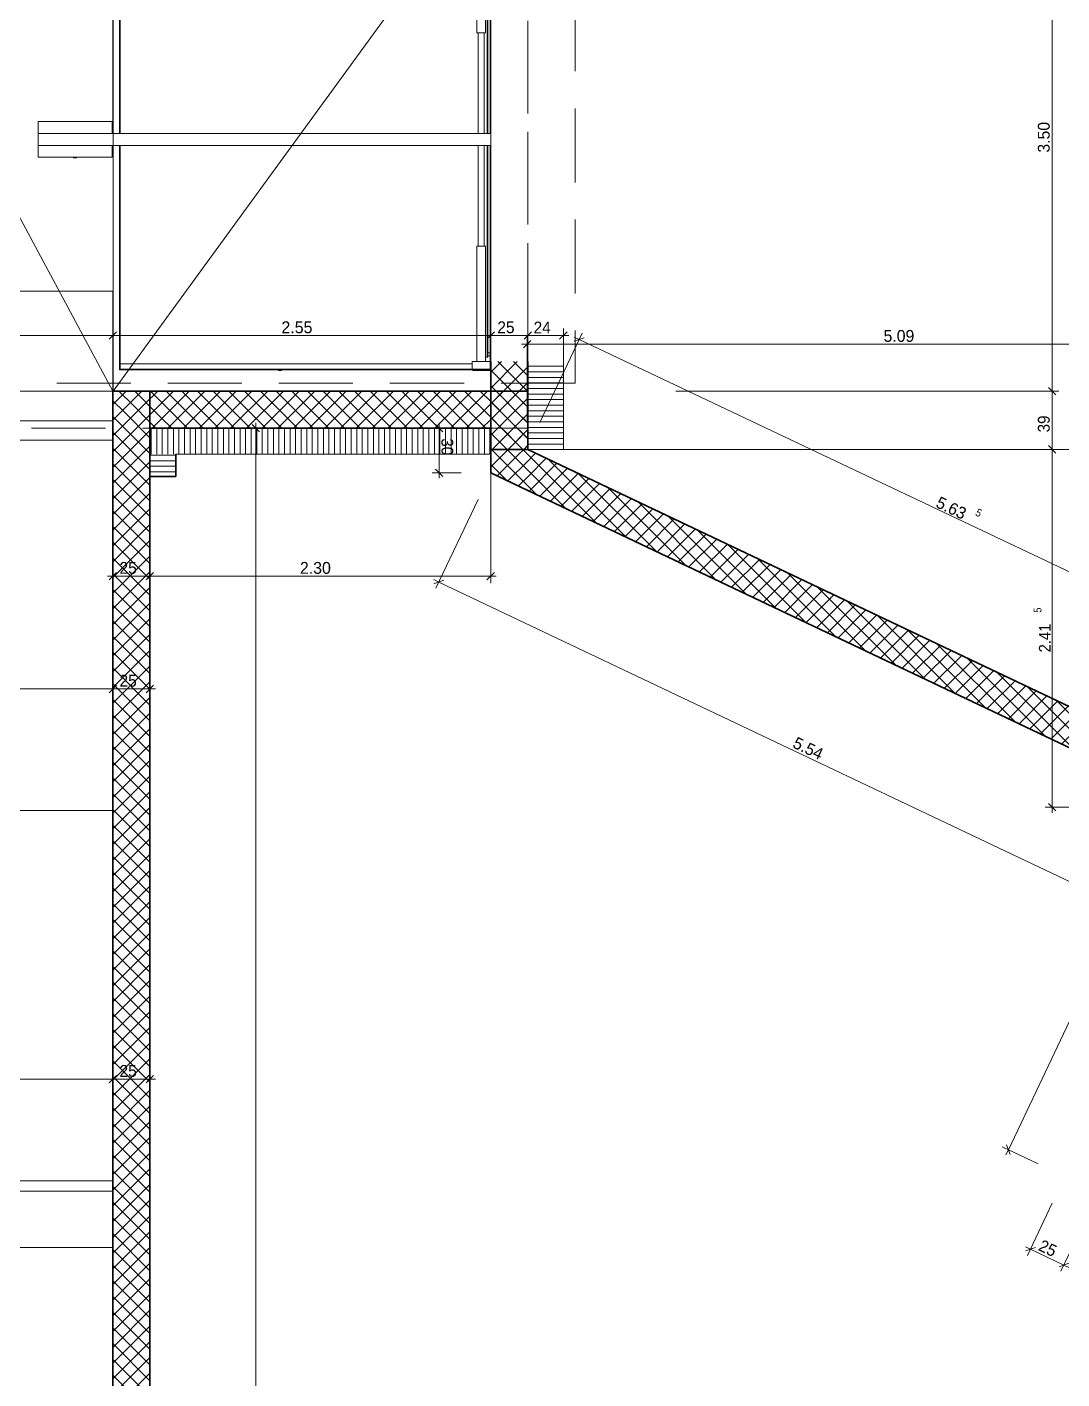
# Model space of a CAD drawing. Header units: millimetres. Extents: x -3497 to 2618, y -1809 to 2456.
# Drawn here: x 754 to 1453, y -276 to 637 of the extents above; entities that cross this region are included whole.
import ezdxf
from ezdxf.enums import TextEntityAlignment as Align

# ---------------------------------------------------------------- set-up
doc = ezdxf.new("R2010")
doc.units = ezdxf.units.MM
doc.header["$LTSCALE"] = 100
doc.linetypes.add('HIDDENX2', pattern=[0.75, 0.5, -0.25])
for name, color, linetype, true_color in [('10-0.05 Solid', 1, 'Continuous', 0xff0000), ('10-0.10 Punktlinie', 9, 'Continuous', 0x808080), ('10-0.13 Solid', 7, 'Continuous', 0x000000), ('10-0.18 Solid', 9, 'Continuous', 0x808080), ('20-(100) Aussenwände', 7, 'Continuous', 0xc0c0c0), ('20-Beton', 9, 'Continuous', 0x808080), ('30-Text', 7, 'Continuous', 0xff8000), ('50-Sanitärapparate', 6, 'Continuous', 0xff00ff), ('50-Türen&Fenster', 9, 'Continuous', 0x808080)]:
    doc.layers.add(name, color=color, linetype=linetype, true_color=true_color)
doc.layers.add('10-0.25 Solid', color=7, linetype='Continuous')
doc.styles.add('Arial', font='arial.ttf')

# ---------------------------------------------------------------- blocks, each defined once
blk = doc.blocks.new('*X574')
at = {"layer": '10-0.05 Solid', "color": 18, "linetype": 'Continuous', "lineweight": 13, "true_color": 0x000000}
for p, q in [((812.26, 371.27), (831.88, 390.9)), ((812.26, 381.88), (821.28, 390.9)), ((819.75, 376.89), (812.26, 384.38)), ((825.64, 381.6), (816.34, 390.9)), ((831.53, 386.32), (826.95, 390.9)), ((813.85, 372.18), (812.26, 373.77))]:
    blk.add_line(p, q, dxfattribs=at)
blk = doc.blocks.new('*X575')
at = {"layer": '10-0.05 Solid', "color": 18, "linetype": 'Continuous', "lineweight": 13, "true_color": 0x000000}
for p, q in [((812.26, 360.67), (837.26, 385.67)), ((837.26, 380.59), (831.53, 386.32)), ((812.26, 350.06), (837.26, 375.06)), ((837.26, 359.38), (819.75, 376.89)), ((837.26, 369.98), (825.64, 381.6)), ((837.26, 348.77), (813.85, 372.18)), ((812.26, 339.45), (837.26, 364.45)), ((837.26, 338.16), (812.26, 363.16)), ((812.26, 328.85), (837.26, 353.85)), ((837.26, 327.56), (812.26, 352.56)), ((812.26, 318.24), (837.26, 343.24)), ((837.26, 316.95), (812.26, 341.95)), ((812.26, 307.63), (837.26, 332.63)), ((837.26, 306.34), (812.26, 331.34)), ((812.26, 297.03), (837.26, 322.03)), ((837.26, 295.74), (812.26, 320.74)), ((812.26, 286.42), (837.26, 311.42)), ((837.26, 285.13), (812.26, 310.13)), ((812.26, 275.82), (837.26, 300.82)), ((837.26, 274.53), (812.26, 299.53)), ((812.26, 265.21), (837.26, 290.21)), ((837.26, 263.92), (812.26, 288.92)), ((812.26, 254.6), (837.26, 279.6)), ((837.26, 253.31), (812.26, 278.31)), ((812.26, 244), (837.26, 269)), ((837.26, 242.71), (812.26, 267.71)), ((812.26, 233.39), (837.26, 258.39)), ((837.26, 232.1), (812.26, 257.1)), ((812.26, 222.78), (837.26, 247.78)), ((837.26, 221.49), (812.26, 246.49)), ((812.26, 212.18), (837.26, 237.18)), ((837.26, 210.89), (812.26, 235.89)), ((812.26, 201.57), (837.26, 226.57)), ((837.26, 200.28), (812.26, 225.28)), ((812.26, 190.96), (837.26, 215.96)), ((837.26, 189.67), (812.26, 214.67)), ((812.26, 180.36), (837.26, 205.36)), ((837.26, 179.07), (812.26, 204.07)), ((812.26, 169.75), (837.26, 194.75)), ((837.26, 168.46), (812.26, 193.46)), ((812.26, 159.14), (837.26, 184.14)), ((837.26, 157.85), (812.26, 182.85)), ((812.26, 148.54), (837.26, 173.54)), ((837.26, 147.25), (812.26, 172.25)), ((812.26, 137.93), (837.26, 162.93)), ((837.26, 136.64), (812.26, 161.64)), ((812.26, 127.32), (837.26, 152.32)), ((837.26, 126.03), (812.26, 151.03)), ((812.26, 116.72), (837.26, 141.72)), ((837.26, 115.43), (812.26, 140.43)), ((812.26, 106.11), (837.26, 131.11)), ((837.26, 104.82), (812.26, 129.82)), ((812.26, 95.5), (837.26, 120.5)), ((837.26, 94.21), (812.26, 119.21)), ((812.26, 84.9), (837.26, 109.9)), ((837.26, 83.61), (812.26, 108.61)), ((812.26, 74.29), (837.26, 99.29)), ((837.26, 73), (812.26, 98)), ((812.26, 63.68), (837.26, 88.68)), ((837.26, 62.39), (812.26, 87.39)), ((812.26, 53.08), (837.26, 78.08)), ((837.26, 51.79), (812.26, 76.79)), ((812.26, 42.47), (837.26, 67.47)), ((837.26, 41.18), (812.26, 66.18)), ((812.26, 31.86), (837.26, 56.86)), ((837.26, 30.57), (812.26, 55.57)), ((812.26, 21.26), (837.26, 46.26)), ((837.26, 19.97), (812.26, 44.97)), ((812.26, 10.65), (837.26, 35.65)), ((837.26, 9.36), (812.26, 34.36)), ((812.26, 0.04), (837.26, 25.04)), ((837.26, -1.25), (812.26, 23.75)), ((812.26, -10.56), (837.26, 14.44)), ((837.26, -11.85), (812.26, 13.15)), ((812.26, -21.17), (837.26, 3.83)), ((837.26, -22.46), (812.26, 2.54)), ((812.26, -31.78), (837.26, -6.78)), ((837.26, -33.07), (812.26, -8.07)), ((812.26, -42.38), (837.26, -17.38)), ((837.26, -43.67), (812.26, -18.67)), ((812.26, -52.99), (837.26, -27.99)), ((837.26, -54.28), (812.26, -29.28)), ((812.26, -63.6), (837.26, -38.6)), ((837.26, -64.89), (812.26, -39.89)), ((812.26, -74.2), (837.26, -49.2)), ((837.26, -75.49), (812.26, -50.49)), ((812.26, -84.81), (837.26, -59.81)), ((837.26, -86.1), (812.26, -61.1)), ((812.26, -95.42), (837.26, -70.42)), ((837.26, -96.71), (812.26, -71.71)), ((812.26, -106.02), (837.26, -81.02)), ((837.26, -107.31), (812.26, -82.31)), ((812.26, -116.63), (837.26, -91.63)), ((837.26, -117.92), (812.26, -92.92)), ((812.26, -127.24), (837.26, -102.24)), ((837.26, -128.53), (812.26, -103.53)), ((812.26, -137.84), (837.26, -112.84)), ((837.26, -139.13), (812.26, -114.13)), ((812.26, -148.45), (837.26, -123.45)), ((837.26, -149.74), (812.26, -124.74)), ((812.26, -159.06), (837.26, -134.06)), ((837.26, -160.35), (812.26, -135.35)), ((812.26, -169.66), (837.26, -144.66)), ((837.26, -170.95), (812.26, -145.95)), ((812.26, -180.27), (837.26, -155.27)), ((837.26, -181.56), (812.26, -156.56)), ((812.26, -190.88), (837.26, -165.88)), ((837.26, -192.17), (812.26, -167.17)), ((812.26, -201.48), (837.26, -176.48)), ((837.26, -202.77), (812.26, -177.77)), ((812.26, -212.09), (837.26, -187.09)), ((837.26, -213.38), (812.26, -188.38)), ((812.26, -222.7), (837.26, -197.7)), ((837.26, -223.99), (812.26, -198.99)), ((812.26, -233.3), (837.26, -208.3)), ((837.26, -234.59), (812.26, -209.59)), ((812.26, -243.91), (837.26, -218.91)), ((837.26, -245.2), (812.26, -220.2)), ((812.26, -254.51), (837.26, -229.51)), ((837.26, -255.8), (812.26, -230.8)), ((812.26, -265.12), (837.26, -240.12)), ((837.26, -266.41), (812.26, -241.41)), ((812.26, -275.73), (837.26, -250.73)), ((837.26, -277.02), (812.26, -252.02)), ((812.26, -286.33), (837.26, -261.33)), ((837.26, -287.62), (812.26, -262.62)), ((812.26, -296.94), (837.26, -271.94)), ((837.26, -298.23), (812.26, -273.23))]:
    blk.add_line(p, q, dxfattribs=at)
blk = doc.blocks.new('*X578')
at = {"layer": '10-0.05 Solid', "color": 18, "linetype": 'Continuous', "lineweight": 13, "true_color": 0x000000}
for p, q in [((1116.37, 407.76), (1092.37, 407.76)), ((1116.37, 404.01), (1092.37, 404.01)), ((1116.37, 400.26), (1092.37, 400.26)), ((1116.37, 396.51), (1092.37, 396.51)), ((1116.37, 392.76), (1092.37, 392.76)), ((1116.37, 389.01), (1092.37, 389.01)), ((1116.37, 385.26), (1092.37, 385.26)), ((1116.37, 381.51), (1092.37, 381.51)), ((1116.37, 377.76), (1092.37, 377.76)), ((1116.37, 374.01), (1092.37, 374.01)), ((1116.37, 370.26), (1092.37, 370.26)), ((1116.37, 366.51), (1092.37, 366.51)), ((1116.37, 362.76), (1092.37, 362.76)), ((1116.37, 359.01), (1092.37, 359.01)), ((1116.37, 355.26), (1092.37, 355.26))]:
    blk.add_line(p, q, dxfattribs=at)
blk = doc.blocks.new('*X579')
at = {"layer": '10-0.05 Solid', "color": 18, "linetype": 'Continuous', "lineweight": 13, "true_color": 0x000000}
for p, q in [((1067.37, 393.04), (1085.18, 410.85)), ((1067.37, 403.65), (1074.58, 410.85)), ((1092.37, 390.64), (1072.16, 410.85)), ((1092.37, 401.25), (1082.77, 410.85)), ((1067.37, 382.44), (1092.37, 407.44)), ((1092.37, 380.04), (1067.37, 405.04)), ((1067.37, 371.83), (1092.37, 396.83)), ((1092.37, 369.43), (1067.37, 394.43)), ((1067.37, 361.22), (1092.37, 386.22)), ((1092.37, 358.82), (1067.37, 383.82)), ((1068.41, 351.65), (1092.37, 375.62)), ((1088.94, 351.65), (1067.37, 373.22)), ((1078.33, 351.65), (1067.37, 362.61)), ((1079.02, 351.65), (1092.37, 365.01)), ((1067.72, 351.65), (1067.37, 352)), ((1089.62, 351.65), (1092.37, 354.4))]:
    blk.add_line(p, q, dxfattribs=at)
blk = doc.blocks.new('*X593')
at = {"layer": '10-0.05 Solid', "color": 18, "linetype": 'Continuous', "lineweight": 13, "true_color": 0x000000}
for p, q in [((838.08, 348.4), (838.08, 365.9)), ((841.83, 348.4), (841.83, 365.9)), ((845.58, 348.4), (845.58, 365.9)), ((849.33, 348.4), (849.33, 361.6)), ((853.08, 348.4), (853.08, 352.49))]:
    blk.add_line(p, q, dxfattribs=at)
blk = doc.blocks.new('*X594')
at = {"layer": '10-0.05 Solid', "color": 18, "linetype": 'Continuous', "lineweight": 13, "true_color": 0x000000}
for p, q in [((837.26, 385.67), (838.78, 387.19)), ((844.48, 373.37), (837.26, 380.59)), ((837.26, 375.06), (841.88, 379.68)), ((841.34, 365.9), (837.26, 369.98)), ((838.7, 365.9), (844.97, 372.17))]:
    blk.add_line(p, q, dxfattribs=at)
blk = doc.blocks.new('*X595')
at = {"layer": '10-0.05 Solid', "color": 18, "linetype": 'Continuous', "lineweight": 13, "true_color": 0x000000}
for p, q in [((849.33, 361.6), (849.33, 365.9)), ((853.08, 352.49), (853.08, 365.9))]:
    blk.add_line(p, q, dxfattribs=at)
blk = doc.blocks.new('*X596')
at = {"layer": '10-0.05 Solid', "color": 18, "linetype": 'Continuous', "lineweight": 13, "true_color": 0x000000}
for p, q in [((856.83, 348.4), (856.83, 365.9)), ((860.58, 348.4), (860.58, 365.9)), ((864.33, 348.4), (864.33, 365.9)), ((868.08, 348.4), (868.08, 365.9)), ((871.83, 348.4), (871.83, 365.9)), ((875.58, 348.4), (875.58, 365.9)), ((879.33, 348.4), (879.33, 365.9)), ((883.08, 348.4), (883.08, 365.9)), ((886.83, 348.4), (886.83, 365.9)), ((890.58, 348.4), (890.58, 365.9)), ((894.33, 348.4), (894.33, 365.9)), ((898.08, 348.4), (898.08, 365.9)), ((901.83, 348.4), (901.83, 365.9)), ((905.58, 348.4), (905.58, 365.9)), ((909.33, 348.4), (909.33, 365.9)), ((913.08, 348.4), (913.08, 365.9)), ((916.83, 348.4), (916.83, 365.9)), ((920.58, 348.4), (920.58, 365.9)), ((924.33, 348.4), (924.33, 365.9)), ((928.08, 348.4), (928.08, 365.9)), ((931.83, 348.4), (931.83, 365.9)), ((935.58, 348.4), (935.58, 365.9)), ((939.33, 348.4), (939.33, 365.9)), ((943.08, 348.4), (943.08, 365.9)), ((946.83, 348.4), (946.83, 365.9)), ((950.58, 348.4), (950.58, 365.9)), ((954.33, 348.4), (954.33, 365.9)), ((958.08, 348.4), (958.08, 365.9)), ((961.83, 348.4), (961.83, 365.9)), ((965.58, 348.4), (965.58, 365.9)), ((969.33, 348.4), (969.33, 365.9)), ((973.08, 348.4), (973.08, 365.9)), ((976.83, 348.4), (976.83, 365.9)), ((980.58, 348.4), (980.58, 365.9)), ((984.33, 348.4), (984.33, 365.9)), ((988.08, 348.4), (988.08, 365.9)), ((991.83, 348.4), (991.83, 365.9)), ((995.58, 348.4), (995.58, 365.9)), ((999.33, 348.4), (999.33, 365.9)), ((1003.08, 348.4), (1003.08, 365.9)), ((1006.83, 348.4), (1006.83, 365.9)), ((1010.58, 348.4), (1010.58, 365.9)), ((1014.33, 348.4), (1014.33, 365.9)), ((1018.08, 348.4), (1018.08, 365.9)), ((1021.83, 348.4), (1021.83, 365.9)), ((1025.58, 348.4), (1025.58, 365.9)), ((1029.33, 348.4), (1029.33, 365.9)), ((1033.08, 348.4), (1033.08, 365.9)), ((1036.83, 348.4), (1036.83, 365.9)), ((1040.58, 348.4), (1040.58, 365.9)), ((1044.33, 348.4), (1044.33, 365.9)), ((1048.08, 348.4), (1048.08, 365.9)), ((1051.83, 348.4), (1051.83, 365.9)), ((1055.58, 348.4), (1055.58, 365.9)), ((1059.33, 348.4), (1059.33, 365.9)), ((1063.08, 348.4), (1063.08, 365.9)), ((1066.83, 348.4), (1066.83, 365.9))]:
    blk.add_line(p, q, dxfattribs=at)
blk = doc.blocks.new('*X597')
at = {"layer": '10-0.05 Solid', "color": 18, "linetype": 'Continuous', "lineweight": 13, "true_color": 0x000000}
for p, q in [((862.56, 365.9), (837.56, 390.9)), ((838.78, 387.19), (842.49, 390.9)), ((841.88, 379.68), (853.1, 390.9)), ((844.97, 372.17), (863.7, 390.9)), ((873.16, 365.9), (848.16, 390.9)), ((849.31, 365.9), (874.31, 390.9)), ((883.77, 365.9), (858.77, 390.9)), ((859.92, 365.9), (884.92, 390.9)), ((894.38, 365.9), (869.38, 390.9)), ((870.52, 365.9), (895.52, 390.9)), ((904.98, 365.9), (879.98, 390.9)), ((881.13, 365.9), (906.13, 390.9)), ((915.59, 365.9), (890.59, 390.9)), ((891.74, 365.9), (916.74, 390.9)), ((926.2, 365.9), (901.2, 390.9)), ((902.34, 365.9), (927.34, 390.9)), ((936.8, 365.9), (911.8, 390.9)), ((912.95, 365.9), (937.95, 390.9)), ((947.41, 365.9), (922.41, 390.9)), ((923.56, 365.9), (948.56, 390.9)), ((958.02, 365.9), (933.02, 390.9)), ((934.16, 365.9), (959.16, 390.9)), ((968.62, 365.9), (943.62, 390.9)), ((944.77, 365.9), (969.77, 390.9)), ((979.23, 365.9), (954.23, 390.9)), ((955.38, 365.9), (980.38, 390.9)), ((989.84, 365.9), (964.84, 390.9)), ((965.98, 365.9), (990.98, 390.9)), ((1000.44, 365.9), (975.44, 390.9)), ((976.59, 365.9), (1001.59, 390.9)), ((1011.05, 365.9), (986.05, 390.9)), ((987.2, 365.9), (1012.2, 390.9)), ((1021.66, 365.9), (996.66, 390.9)), ((997.8, 365.9), (1022.8, 390.9)), ((1032.26, 365.9), (1007.26, 390.9)), ((1008.41, 365.9), (1033.41, 390.9)), ((1042.87, 365.9), (1017.87, 390.9)), ((1019.01, 365.9), (1044.01, 390.9)), ((1053.48, 365.9), (1028.48, 390.9)), ((1029.62, 365.9), (1054.62, 390.9)), ((1064.08, 365.9), (1039.08, 390.9)), ((1040.23, 365.9), (1065.23, 390.9)), ((1067.32, 373.27), (1049.69, 390.9)), ((1067.31, 383.88), (1060.3, 390.9)), ((1050.83, 365.9), (1067.32, 382.38)), ((851.95, 365.9), (844.48, 373.37)), ((1061.44, 365.9), (1067.32, 371.77))]:
    blk.add_line(p, q, dxfattribs=at)
blk = doc.blocks.new('*X598')
at = {"layer": '10-0.05 Solid', "color": 18, "linetype": 'Continuous', "lineweight": 13, "true_color": 0x000000}
for p, q in [((1067.32, 361.17), (1072.05, 365.9)), ((1076.53, 364.06), (1074.69, 365.9)), ((1072.6, 357.38), (1067.32, 362.67)), ((1067.32, 350.56), (1070.42, 353.66)), ((1068.68, 350.7), (1067.32, 352.06))]:
    blk.add_line(p, q, dxfattribs=at)
blk = doc.blocks.new('*X599')
at = {"layer": '10-0.05 Solid', "color": 18, "linetype": 'Continuous', "lineweight": 13, "true_color": 0x000000}
for p, q in [((1080.46, 370.74), (1067.31, 383.88)), ((1067.32, 371.77), (1086.44, 390.9)), ((1067.32, 382.38), (1075.83, 390.9)), ((1084.39, 377.41), (1070.9, 390.9)), ((1088.32, 384.09), (1081.51, 390.9)), ((1092.24, 390.77), (1092.12, 390.9)), ((1072.05, 365.9), (1085.57, 379.42)), ((1074.69, 365.9), (1067.32, 373.27))]:
    blk.add_line(p, q, dxfattribs=at)
blk = doc.blocks.new('*X600')
at = {"layer": '10-0.05 Solid', "color": 18, "linetype": 'Continuous', "lineweight": 13, "true_color": 0x000000}
for p, q in [((1071.73, 333.76), (1084.98, 347.01)), ((1092.32, 348.27), (1090.25, 350.34)), ((1077.98, 330.79), (1070.75, 338.02)), ((1092.32, 327.05), (1077.25, 342.13)), ((1078.92, 330.34), (1092.32, 343.75)), ((1092.32, 337.66), (1083.75, 346.23)), ((1086.11, 326.93), (1092.32, 333.14))]:
    blk.add_line(p, q, dxfattribs=at)
blk = doc.blocks.new('*X601')
at = {"layer": '10-0.05 Solid', "color": 18, "linetype": 'Continuous', "lineweight": 13, "true_color": 0x000000}
for p, q in [((1067.32, 339.96), (1083.3, 355.94)), ((1070.42, 353.66), (1076.11, 359.35)), ((1083.75, 346.23), (1072.6, 357.38)), ((1077.25, 342.13), (1068.68, 350.7)), ((1084.98, 347.01), (1090.49, 352.52)), ((1090.25, 350.34), (1085.87, 354.72)), ((1070.75, 338.02), (1067.32, 341.45))]:
    blk.add_line(p, q, dxfattribs=at)
blk = doc.blocks.new('*X602')
at = {"layer": '10-0.05 Solid', "color": 18, "linetype": 'Continuous', "lineweight": 13, "true_color": 0x000000}
for p, q in [((1085.57, 379.42), (1092.32, 386.17)), ((1092.32, 380.09), (1088.32, 384.09)), ((1076.11, 359.35), (1092.32, 375.56)), ((1092.32, 369.48), (1084.39, 377.41)), ((1092.32, 358.87), (1080.46, 370.74)), ((1085.87, 354.72), (1076.53, 364.06)), ((1083.3, 355.94), (1092.32, 364.96)), ((1090.49, 352.52), (1092.32, 354.35))]:
    blk.add_line(p, q, dxfattribs=at)
blk = doc.blocks.new('*X605')
at = {"layer": '10-0.05 Solid', "color": 18, "linetype": 'Continuous', "lineweight": 13, "true_color": 0x000000}
for p, q in [((1092.32, 343.75), (1097.68, 349.11)), ((1138.57, 302.02), (1092.32, 348.27)), ((1092.32, 333.14), (1104.88, 345.69)), ((1118.37, 311.61), (1092.32, 337.66)), ((1093.3, 323.51), (1112.07, 342.28)), ((1100.49, 320.1), (1119.26, 338.86)), ((1158.76, 292.43), (1106.07, 345.13)), ((1107.69, 316.68), (1126.45, 335.45)), ((1114.88, 313.27), (1133.64, 332.03)), ((1122.07, 309.85), (1140.83, 328.62)), ((1178.96, 282.84), (1126.26, 335.54)), ((1098.18, 321.2), (1092.32, 327.05)), ((1129.26, 306.44), (1148.03, 325.2)), ((1136.45, 303.02), (1155.22, 321.79)), ((1199.16, 273.25), (1146.46, 325.95)), ((1143.65, 299.61), (1162.41, 318.38)), ((1150.84, 296.2), (1169.6, 314.96)), ((1158.03, 292.78), (1176.79, 311.55)), ((1219.35, 263.66), (1166.66, 316.36)), ((1165.22, 289.37), (1183.99, 308.13)), ((1172.41, 285.95), (1191.18, 304.72)), ((1179.6, 282.54), (1198.37, 301.3)), ((1239.55, 254.07), (1186.85, 306.77)), ((1186.8, 279.12), (1205.56, 297.89)), ((1193.99, 275.71), (1212.75, 294.47)), ((1259.74, 244.48), (1207.05, 297.18)), ((1201.18, 272.29), (1219.94, 291.06)), ((1208.37, 268.88), (1227.14, 287.64)), ((1215.56, 265.46), (1234.33, 284.23)), ((1279.94, 234.89), (1227.24, 287.59)), ((1222.75, 262.05), (1241.52, 280.81)), ((1229.95, 258.63), (1248.71, 277.4)), ((1237.14, 255.22), (1255.9, 273.98)), ((1300.14, 225.3), (1247.44, 278)), ((1244.33, 251.8), (1263.1, 270.57)), ((1251.52, 248.39), (1270.29, 267.15)), ((1320.33, 215.71), (1267.64, 268.41)), ((1258.71, 244.97), (1277.48, 263.74)), ((1265.91, 241.56), (1284.67, 260.32)), ((1273.1, 238.14), (1291.86, 256.91)), ((1340.53, 206.13), (1287.83, 258.82)), ((1280.29, 234.73), (1299.05, 253.49)), ((1287.48, 231.31), (1306.25, 250.08)), ((1294.67, 227.9), (1313.44, 246.66)), ((1360.73, 196.54), (1308.03, 249.23)), ((1301.86, 224.48), (1320.63, 243.25)), ((1309.06, 221.07), (1327.82, 239.83)), ((1380.92, 186.95), (1328.23, 239.64)), ((1316.25, 217.65), (1335.01, 236.42)), ((1323.44, 214.24), (1342.2, 233)), ((1330.63, 210.82), (1349.4, 229.59)), ((1401.12, 177.36), (1348.42, 230.05)), ((1337.82, 207.41), (1356.59, 226.18)), ((1345.02, 204), (1363.78, 222.76)), ((1352.21, 200.58), (1370.97, 219.35)), ((1421.31, 167.77), (1368.62, 220.46)), ((1359.4, 197.17), (1378.16, 215.93)), ((1366.59, 193.75), (1385.36, 212.52)), ((1441.51, 158.18), (1388.81, 210.87)), ((1373.78, 190.34), (1392.55, 209.1)), ((1380.97, 186.92), (1399.74, 205.69)), ((1388.17, 183.51), (1406.93, 202.27)), ((1461.71, 148.59), (1409.01, 201.28)), ((1395.36, 180.09), (1414.12, 198.86)), ((1402.55, 176.68), (1421.31, 195.44)), ((1409.74, 173.26), (1428.51, 192.03)), ((1481.9, 139), (1429.21, 191.69)), ((1416.93, 169.85), (1435.7, 188.61)), ((1424.12, 166.43), (1442.89, 185.2)), ((1431.32, 163.02), (1450.08, 181.78)), ((1438.51, 159.6), (1457.27, 178.37)), ((1445.7, 156.19), (1464.47, 174.95)), ((1502.1, 129.41), (1449.4, 182.11)), ((1452.89, 152.77), (1471.66, 171.54)), ((1460.08, 149.36), (1478.85, 168.12)), ((1467.28, 145.94), (1486.04, 164.71)), ((1522.29, 119.82), (1469.6, 172.52)), ((1474.47, 142.53), (1493.23, 161.29)), ((1481.66, 139.11), (1500.42, 157.88)), ((1542.49, 110.23), (1489.79, 162.93)), ((1488.85, 135.7), (1507.62, 154.46)), ((1496.04, 132.28), (1514.81, 151.05)), ((1503.23, 128.87), (1522, 147.63)), ((1562.69, 100.64), (1509.99, 153.34)), ((1510.43, 125.45), (1529.19, 144.22)), ((1517.62, 122.04), (1536.38, 140.8)), ((1524.81, 118.62), (1543.58, 137.39)), ((1570.33, 103.61), (1530.19, 143.75)), ((1532, 115.21), (1550.77, 133.98)), ((1539.19, 111.8), (1557.96, 130.56)), ((1573.74, 110.8), (1550.38, 134.16)), ((1546.39, 108.38), (1565.15, 127.15)), ((1553.58, 104.97), (1572.34, 123.73)), ((1577.16, 117.99), (1570.58, 124.57)), ((1560.77, 101.55), (1577.11, 117.89))]:
    blk.add_line(p, q, dxfattribs=at)
blk = doc.blocks.new('*X607')
at = {"layer": '10-0.05 Solid', "color": 18, "linetype": 'Continuous', "lineweight": 13, "true_color": 0x000000}
for p, q in [((854.76, 347.76), (837.26, 347.76)), ((854.76, 344.01), (837.26, 344.01)), ((854.76, 340.26), (837.26, 340.26)), ((854.76, 336.51), (837.26, 336.51))]:
    blk.add_line(p, q, dxfattribs=at)
blk = doc.blocks.new('AnonymMegaMac_nNn0820')
at = {"layer": '20-Beton', "color": 8, "linetype": 'Continuous', "lineweight": 13, "true_color": 0x808080}
for p, q in [((454.82, 430.96), (449.82, 425.96)), ((452.32, 398.46), (452.32, 433.14)), ((814.76, 430.96), (809.76, 425.96)), ((812.26, 398.46), (812.26, 433.14)), ((452.32, 428.46), (812.26, 428.46))]:
    blk.add_line(p, q, dxfattribs=at)
at = {"layer": '20-Beton', "color": 8, "linetype": 'Continuous', "lineweight": 18, "true_color": 0x808080, "style": 'Arial', "width": 0.953608}
blk.add_text('3.60', height=8, dxfattribs=at).set_placement((618.35, 430.05), (639.07, 430.05), align=Align.FIT)
blk = doc.blocks.new('AnonymMegaMac_nNn0821')
at = {"layer": '20-Beton', "color": 8, "linetype": 'Continuous', "lineweight": 13, "true_color": 0x808080}
for p, q in [((814.76, 430.96), (809.76, 425.96)), ((812.26, 398.46), (812.26, 433.14)), ((1069.82, 430.96), (1064.82, 425.96)), ((1067.32, 398.46), (1067.32, 433.14)), ((812.26, 428.46), (1067.32, 428.46))]:
    blk.add_line(p, q, dxfattribs=at)
at = {"layer": '20-Beton', "color": 8, "linetype": 'Continuous', "lineweight": 18, "true_color": 0x808080, "style": 'Arial', "width": 0.964286}
blk.add_text('2.55', height=8, dxfattribs=at).set_placement((926.03, 430.05), (946.98, 430.05), align=Align.FIT)
blk = doc.blocks.new('AnonymMegaMac_nNn0822')
at = {"layer": '20-Beton', "color": 8, "linetype": 'Continuous', "lineweight": 13, "true_color": 0x808080}
for p, q in [((1069.82, 430.96), (1064.82, 425.96)), ((1067.32, 398.46), (1067.32, 433.14)), ((1094.82, 430.96), (1089.82, 425.96)), ((1092.32, 398.46), (1092.32, 433.14)), ((1067.32, 428.46), (1092.32, 428.46))]:
    blk.add_line(p, q, dxfattribs=at)
at = {"layer": '20-Beton', "color": 8, "linetype": 'Continuous', "lineweight": 18, "true_color": 0x808080, "style": 'Arial', "width": 0.9375}
blk.add_text('25', height=8, dxfattribs=at).set_placement((1071.78, 430.05), (1083.42, 430.05), align=Align.FIT)
blk = doc.blocks.new('AnonymMegaMac_nNn0823')
at = {"layer": '20-Beton', "color": 8, "linetype": 'Continuous', "lineweight": 13, "true_color": 0x808080}
for p, q in [((1094.82, 430.96), (1089.82, 425.96)), ((1092.32, 398.46), (1092.32, 433.14)), ((1113.87, 425.96), (1118.87, 430.96)), ((1116.37, 398.46), (1116.37, 433.14)), ((1092.32, 428.46), (1116.37, 428.46)), ((1116.37, 428.46), (1120.12, 428.46))]:
    blk.add_line(p, q, dxfattribs=at)
at = {"layer": '20-Beton', "color": 8, "linetype": 'Continuous', "lineweight": 18, "true_color": 0x808080, "style": 'Arial', "width": 0.930412}
blk.add_text('24', height=8, dxfattribs=at).set_placement((1096.31, 429.88), (1107.86, 429.88), align=Align.FIT)
blk = doc.blocks.new('AnonymMegaMac_nNn0924')
at = {"layer": '20-Beton', "color": 8, "linetype": 'Continuous', "lineweight": 13, "true_color": 0x808080}
for p, q in [((454.8, -71), (449.8, -76)), ((452.3, -119.13), (452.3, -68.82)), ((814.76, -71), (809.76, -76)), ((812.26, -78.19), (812.26, -68.82)), ((452.3, -73.5), (812.26, -73.5))]:
    blk.add_line(p, q, dxfattribs=at)
at = {"layer": '20-Beton', "color": 8, "linetype": 'Continuous', "lineweight": 18, "true_color": 0x808080, "style": 'Arial', "width": 0.953608}
blk.add_text('3.60', height=8, dxfattribs=at).set_placement((618.34, -71.91), (639.06, -71.91), align=Align.FIT)
blk = doc.blocks.new('AnonymMegaMac_nNn0925')
at = {"layer": '20-Beton', "color": 8, "linetype": 'Continuous', "lineweight": 13, "true_color": 0x808080}
for p, q in [((814.76, -71), (809.76, -76)), ((812.26, -78.19), (812.26, -68.82)), ((834.76, -76), (839.76, -71)), ((837.26, -78.19), (837.26, -68.82)), ((812.26, -73.5), (837.26, -73.5)), ((837.26, -73.5), (841.01, -73.5))]:
    blk.add_line(p, q, dxfattribs=at)
at = {"layer": '20-Beton', "color": 8, "linetype": 'Continuous', "lineweight": 18, "true_color": 0x808080, "style": 'Arial', "width": 0.9375}
blk.add_text('25', height=8, dxfattribs=at).set_placement((816.72, -71.91), (828.36, -71.91), align=Align.FIT)
blk = doc.blocks.new('AnonymMegaMac_nNn01187')
at = {"layer": '20-Beton', "color": 8, "linetype": 'Continuous', "lineweight": 13, "true_color": 0x808080}
for p, q in [((1530.75, 113.04), (1528.38, 119.7)), ((1531.17, 119.75), (1529.57, 116.37)), ((1529.57, 116.37), (1416.82, -121.08)), ((1525.33, 118.38), (1549.7, 106.8)), ((1415.64, -117.75), (1418.01, -124.41)), ((1412.59, -119.07), (1436.96, -130.64)), ((1416.82, -121.08), (1415.21, -124.47))]:
    blk.add_line(p, q, dxfattribs=at)
at = {"layer": '20-Beton', "color": 8, "linetype": 'Continuous', "lineweight": 18, "true_color": 0x808080, "style": 'Arial', "width": 0.961708}
blk.add_text('2.63', height=8, rotation=64.6008, dxfattribs=at).set_placement((1465.86, -14.1), (1474.82, 4.78), align=Align.FIT)
blk = doc.blocks.new('AnonymMegaMac_nNn01188')
at = {"layer": '20-Beton', "color": 8, "linetype": 'Continuous', "lineweight": 13, "true_color": 0x808080}
for p, q in [((1429.75, -192.45), (1446.45, -157.29)), ((1452.34, -203.17), (1469.03, -168.01)), ((1428.38, -186.6), (1431.77, -188.21)), ((1435.1, -187.03), (1428.43, -189.4)), ((1431.77, -188.21), (1454.35, -198.94)), ((1451.02, -200.12), (1457.68, -197.75)), ((1454.35, -198.94), (1457.74, -200.54))]:
    blk.add_line(p, q, dxfattribs=at)
at = {"layer": '20-Beton', "color": 8, "linetype": 'Continuous', "lineweight": 18, "true_color": 0x808080, "style": 'Arial', "width": 0.9375}
blk.add_text('25', height=8, rotation=334.6008, dxfattribs=at).set_placement((1436.48, -188.69), (1446.99, -193.68), align=Align.FIT)
blk = doc.blocks.new('AnonymMegaMac_nNn01189')
at = {"layer": '20-Beton', "color": 8, "linetype": 'Continuous', "lineweight": 13, "true_color": 0x808080}
for p, q in [((1129.07, 430.06), (1100.45, 369.72)), ((1127.06, 425.83), (1123.67, 427.43)), ((1130.39, 427.01), (1123.73, 424.64)), ((1636.26, 184.26), (1127.06, 425.83)), ((1638.27, 188.49), (1609.65, 128.16)), ((1632.93, 183.07), (1639.59, 185.45)), ((1639.65, 182.65), (1636.26, 184.26))]:
    blk.add_line(p, q, dxfattribs=at)
at = {"layer": '20-Beton', "color": 8, "linetype": 'Continuous', "lineweight": 18, "true_color": 0x808080, "style": 'Arial'}
for s, height, width, p, p2 in [('5.63', 8, 0.955449, (1367.22, 312.96), (1385.97, 304.06)), ('5', 5.28, 0.853093, (1394.11, 307.18), (1397.27, 305.68))]:
    blk.add_text(s, height=height, rotation=334.62031, dxfattribs=dict(at, width=width)).set_placement(p, p2, align=Align.FIT)
blk = doc.blocks.new('AnonymMegaMac_nNn01190')
at = {"layer": '20-Beton', "color": 8, "linetype": 'Continuous', "lineweight": 13, "true_color": 0x808080}
for p, q in [((1027.77, 365.89), (1047.32, 365.9)), ((1034.96, 363.39), (1029.96, 368.39)), ((1032.46, 369.64), (1032.46, 365.89)), ((1032.46, 365.89), (1032.46, 335.85)), ((1029.96, 338.35), (1034.96, 333.35)), ((1027.78, 335.85), (1047.32, 335.85)), ((1032.46, 335.85), (1032.46, 332.1))]:
    blk.add_line(p, q, dxfattribs=at)
at = {"layer": '20-Beton', "color": 8, "linetype": 'Continuous', "lineweight": 18, "true_color": 0x808080, "style": 'Arial', "width": 0.918814}
blk.add_text('30', height=8, rotation=270.0053, dxfattribs=at).set_placement((1034.05, 359.09), (1034.05, 347.68), align=Align.FIT)
blk = doc.blocks.new('AnonymMegaMac_nNn01191')
at = {"layer": '20-Beton', "color": 8, "linetype": 'Continuous', "lineweight": 13, "true_color": 0x808080}
for p, q in [((1030.29, 257.85), (1058.75, 317.78)), ((1028.91, 263.7), (1032.3, 262.09)), ((1035.63, 263.27), (1028.97, 260.9)), ((1032.3, 262.09), (1532.75, 24.46)), ((1530.74, 20.23), (1559.19, 80.16)), ((1536.08, 25.65), (1529.42, 23.28))]:
    blk.add_line(p, q, dxfattribs=at)
at = {"layer": '20-Beton', "color": 8, "linetype": 'Continuous', "lineweight": 18, "true_color": 0x808080, "style": 'Arial', "width": 0.953976}
blk.add_text('5.54', height=8, rotation=334.60064, dxfattribs=at).set_placement((1270.62, 150.67), (1289.34, 141.78), align=Align.FIT)
blk = doc.blocks.new('AnonymMegaMac_nNn01192')
at = {"layer": '20-Beton', "color": 8, "linetype": 'Continuous', "lineweight": 13, "true_color": 0x808080}
for p, q in [((1032.3, 262.09), (1532.75, 24.46)), ((1553.32, 9.51), (1592.5, 92.02)), ((1530.74, 20.23), (1559.19, 80.16)), ((1536.08, 25.65), (1529.42, 23.28)), ((1532.75, 24.46), (1555.33, 13.74)), ((1552, 12.55), (1558.66, 14.93)), ((1555.33, 13.74), (1558.72, 12.13))]:
    blk.add_line(p, q, dxfattribs=at)
at = {"layer": '20-Beton', "color": 8, "linetype": 'Continuous', "lineweight": 18, "true_color": 0x808080, "style": 'Arial', "width": 0.9375}
blk.add_text('25', height=8, rotation=334.60064, dxfattribs=at).set_placement((1537.46, 23.99), (1547.98, 18.99), align=Align.FIT)
blk = doc.blocks.new('AnonymMegaMac_nNn01193')
at = {"layer": '20-Beton', "color": 8, "linetype": 'Continuous', "lineweight": 13, "true_color": 0x808080}
for p, q in [((812.26, 261.35), (812.26, 370.9)), ((837.26, 261.35), (837.26, 345.9)), ((808.51, 266.04), (812.26, 266.04)), ((814.76, 268.54), (809.76, 263.54)), ((812.26, 266.04), (837.26, 266.04)), ((839.76, 268.54), (834.76, 263.54))]:
    blk.add_line(p, q, dxfattribs=at)
at = {"layer": '20-Beton', "color": 8, "linetype": 'Continuous', "lineweight": 18, "true_color": 0x808080, "style": 'Arial', "width": 0.9375}
blk.add_text('25', height=8, dxfattribs=at).set_placement((816.72, 267.63), (828.36, 267.63), align=Align.FIT)
blk = doc.blocks.new('AnonymMegaMac_nNn01194')
at = {"layer": '20-Beton', "color": 8, "linetype": 'Continuous', "lineweight": 13, "true_color": 0x808080}
for p, q in [((837.26, 261.35), (837.26, 345.9)), ((1067.32, 261.35), (1067.32, 345.9)), ((839.76, 268.54), (834.76, 263.54)), ((837.26, 266.04), (1067.32, 266.04)), ((1064.82, 263.54), (1069.82, 268.54)), ((1067.32, 266.04), (1071.07, 266.04))]:
    blk.add_line(p, q, dxfattribs=at)
at = {"layer": '20-Beton', "color": 8, "linetype": 'Continuous', "lineweight": 18, "true_color": 0x808080, "style": 'Arial', "width": 0.960236}
blk.add_text('2.30', height=8, dxfattribs=at).set_placement((938.53, 267.63), (959.4, 267.63), align=Align.FIT)
blk = doc.blocks.new('AnonymMegaMac_nNn01195')
at = {"layer": '20-Beton', "color": 8, "linetype": 'Continuous', "lineweight": 13, "true_color": 0x808080}
for p, q in [((1451, 351.65), (1191.87, 351.65)), ((1443.82, 354.15), (1448.82, 349.15)), ((1446.32, 110.09), (1446.32, 351.65)), ((1501.08, 110.09), (1441.63, 110.09)), ((1443.82, 112.59), (1448.82, 107.59)), ((1446.32, 106.34), (1446.32, 110.09))]:
    blk.add_line(p, q, dxfattribs=at)
at = {"layer": '20-Beton', "color": 8, "linetype": 'Continuous', "lineweight": 18, "true_color": 0x808080, "style": 'Arial'}
for s, height, width, p, p2 in [('5', 5.28, 0.853093, (1439.16, 241.37), (1439.16, 244.87)), ('2.41', 8, 0.890648, (1445.46, 214.6), (1445.46, 233.95))]:
    blk.add_text(s, height=height, rotation=90, dxfattribs=dict(at, width=width)).set_placement(p, p2, align=Align.FIT)
blk = doc.blocks.new('AnonymMegaMac_nNn01196')
at = {"layer": '20-Beton', "color": 8, "linetype": 'Continuous', "lineweight": 13, "true_color": 0x808080}
for p, q in [((1443.82, 393.4), (1448.82, 388.4)), ((1451, 390.9), (1192.32, 390.9)), ((1446.32, 351.65), (1446.32, 390.9)), ((1451, 351.65), (1191.87, 351.65)), ((1443.82, 354.15), (1448.82, 349.15))]:
    blk.add_line(p, q, dxfattribs=at)
at = {"layer": '20-Beton', "color": 8, "linetype": 'Continuous', "lineweight": 18, "true_color": 0x808080, "style": 'Arial', "width": 0.92268}
blk.add_text('39', height=8, rotation=90, dxfattribs=at).set_placement((1444.73, 363.06), (1444.73, 374.51), align=Align.FIT)
blk = doc.blocks.new('AnonymMegaMac_nNn01197')
at = {"layer": '20-Beton', "color": 8, "linetype": 'Continuous', "lineweight": 13, "true_color": 0x808080}
for p, q in [((1451, 740.85), (1167.36, 740.85)), ((1443.82, 743.35), (1448.82, 738.35)), ((1446.32, 390.9), (1446.32, 740.85)), ((1443.82, 393.4), (1448.82, 388.4)), ((1451, 390.9), (1192.32, 390.9))]:
    blk.add_line(p, q, dxfattribs=at)
at = {"layer": '20-Beton', "color": 8, "linetype": 'Continuous', "lineweight": 18, "true_color": 0x808080, "style": 'Arial', "width": 0.953608}
blk.add_text('3.50', height=8, rotation=90, dxfattribs=at).set_placement((1444.73, 551.94), (1444.73, 572.66), align=Align.FIT)
blk = doc.blocks.new('AnonymMegaMac_nNn01202')
at = {"layer": '20-Beton', "color": 8, "linetype": 'Continuous', "lineweight": 13, "true_color": 0x808080}
for p, q in [((1705.39, 351.65), (1111.87, 351.65)), ((1703.2, 349.15), (1698.2, 354.15)), ((1700.7, 351.65), (1700.7, 355.4)), ((1700.7, 110.09), (1700.7, 351.65)), ((1705.39, 110.09), (1621.08, 110.09)), ((1698.2, 112.59), (1703.2, 107.59))]:
    blk.add_line(p, q, dxfattribs=at)
at = {"layer": '20-Beton', "color": 8, "linetype": 'Continuous', "lineweight": 18, "true_color": 0x808080, "style": 'Arial'}
for s, height, width, p, p2 in [('5', 5.28, 0.853093, (1693.54, 241.37), (1693.54, 244.87)), ('2.41', 8, 0.890648, (1699.85, 214.6), (1699.85, 233.95))]:
    blk.add_text(s, height=height, rotation=90, dxfattribs=dict(at, width=width)).set_placement(p, p2, align=Align.FIT)
blk = doc.blocks.new('AnonymMegaMac_nNn01204')
at = {"layer": '20-Beton', "color": 8, "linetype": 'Continuous', "lineweight": 13, "true_color": 0x808080}
for p, q in [((1088.12, 422.64), (1091.87, 422.64)), ((1094.37, 425.14), (1089.37, 420.14)), ((1091.87, 371.65), (1091.87, 427.33)), ((1091.87, 422.64), (1601.08, 422.64)), ((1598.58, 420.14), (1603.58, 425.14)), ((1601.08, 130.09), (1601.08, 427.33)), ((1601.08, 422.64), (1604.83, 422.64))]:
    blk.add_line(p, q, dxfattribs=at)
at = {"layer": '20-Beton', "color": 8, "linetype": 'Continuous', "lineweight": 18, "true_color": 0x808080, "style": 'Arial', "width": 0.956186}
blk.add_text('5.09', height=8, dxfattribs=at).set_placement((1332.55, 424.23), (1353.33, 424.23), align=Align.FIT)
blk = doc.blocks.new('AnonymMegaMac_nNn01205')
at = {"layer": '20-Beton', "color": 8, "linetype": 'Continuous', "lineweight": 13, "true_color": 0x808080}
for p, q in [((913.38, 365.9), (857.26, 365.9)), ((911.2, 363.4), (906.2, 368.4)), ((908.7, 365.9), (908.7, 369.65)), ((908.7, -1572.64), (908.7, 365.9))]:
    blk.add_line(p, q, dxfattribs=at)
blk = doc.blocks.new('AnonymMegaMac_nNn01210')
at = {"layer": '20-Beton', "color": 8, "linetype": 'Continuous', "lineweight": 13, "true_color": 0x808080}
for p, q in [((814.76, 192.4), (809.76, 187.4)), ((812.26, 185.22), (812.26, 194.59)), ((-2405.2, 189.9), (812.26, 189.9))]:
    blk.add_line(p, q, dxfattribs=at)
blk = doc.blocks.new('AnonymMegaMac_nNn01211')
at = {"layer": '20-Beton', "color": 8, "linetype": 'Continuous', "lineweight": 13, "true_color": 0x808080}
for p, q in [((814.76, 192.4), (809.76, 187.4)), ((812.26, 185.22), (812.26, 194.59)), ((834.76, 187.4), (839.76, 192.4)), ((837.26, 185.22), (837.26, 194.59)), ((812.26, 189.9), (837.26, 189.9)), ((837.26, 189.9), (841.01, 189.9))]:
    blk.add_line(p, q, dxfattribs=at)
at = {"layer": '20-Beton', "color": 8, "linetype": 'Continuous', "lineweight": 18, "true_color": 0x808080, "style": 'Arial', "width": 0.9375}
blk.add_text('25', height=8, dxfattribs=at).set_placement((816.72, 191.49), (828.36, 191.49), align=Align.FIT)

msp = doc.modelspace()

# ---------------------------------------------------------------- linework, layer by layer
at = {"layer": '10-0.10 Punktlinie', "color": 8, "linetype": 'Continuous', "lineweight": 13, "true_color": 0x808080}
for points in [[(-2430.15, 390.93), (837.28, 390.89)], [(837.28, 390.89), (837.26, -1572.64)]]:
    msp.add_lwpolyline(points, dxfattribs=at)
at = {"layer": '10-0.13 Solid', "color": 18, "linetype": 'HIDDENX2', "lineweight": 13, "true_color": 0x000000}
for p, q in [((1092.32, 428.46), (1092.32, 1213.85)), ((1124.36, 1181.84), (1124.33, 396.34)), ((382.33, 428.46), (1092.32, 428.46)), ((1124.33, 396.34), (414.33, 396.34))]:
    msp.add_line(p, q, dxfattribs=at)
at = {"layer": '10-0.18 Solid', "color": 8, "linetype": 'Continuous', "lineweight": 35, "true_color": 0x808080}
for p, q in [((1092.37, 351.65), (1092.37, 410.85)), ((1067.31, 390.9), (1067.32, 365.9)), ((1067.31, 390.9), (1067.32, 365.9)), ((837.26, 365.9), (847.55, 365.9)), ((847.55, 365.9), (1067.32, 365.9)), ((1067.32, 365.9), (1067.32, 348.4)), ((1067.32, 365.9), (1067.32, 348.4))]:
    msp.add_line(p, q, dxfattribs=at)
at = {"layer": '10-0.25 Solid', "color": 8, "linetype": 'Continuous', "lineweight": 13, "true_color": 0x808080}
for points in [[(312.34, 107.91), (812.34, 107.91), (812.34, 357.91), (312.34, 357.91)], [(312.34, -142.09), (812.34, -142.09), (812.34, 107.91), (312.34, 107.91)], [(312.35, -437.09), (812.35, -437.08), (812.35, -187.08), (312.35, -187.09)]]:
    msp.add_lwpolyline(points, close=True, dxfattribs=at)
at = {"layer": '20-(100) Aussenwände', "color": 8, "linetype": 'Continuous', "lineweight": 13, "true_color": 0x808080}
for p, q in [((816.73, 564.85), (816.73, 715.85)), ((817.23, 715.85), (817.23, 564.85)), ((1057.87, 710.85), (1057.87, 632.85)), ((1063.87, 710.85), (1063.87, 632.85)), ((1064.87, 564.85), (1064.87, 707.85)), ((1065.37, 704.85), (1065.37, 564.85)), ((1066.87, 704.85), (1066.87, 564.85)), ((1057.92, 632.85), (1057.87, 632.85)), ((1058.05, 632.85), (1057.92, 632.85)), ((1058.27, 632.85), (1058.05, 632.85)), ((1058.57, 632.85), (1058.27, 632.85)), ((1058.94, 632.85), (1058.57, 632.85)), ((1058.87, 632.85), (1058.87, 564.85)), ((1059.37, 632.85), (1058.94, 632.85)), ((1059.85, 632.85), (1059.37, 632.85)), ((1060.35, 632.85), (1059.85, 632.85)), ((1060.87, 632.85), (1060.35, 632.85)), ((1061.39, 632.85), (1060.87, 632.85)), ((1061.9, 632.85), (1061.39, 632.85)), ((1062.37, 632.85), (1061.9, 632.85)), ((1062.8, 632.85), (1062.37, 632.85)), ((1063.17, 632.85), (1062.8, 632.85)), ((1062.87, 632.85), (1062.87, 564.85)), ((1063.47, 632.85), (1063.17, 632.85)), ((1063.69, 632.85), (1063.47, 632.85)), ((1063.83, 632.85), (1063.69, 632.85)), ((1063.87, 632.85), (1063.83, 632.85)), ((811.73, 572.85), (761.73, 572.85)), ((761.73, 572.85), (761.73, 564.85)), ((811.73, 564.85), (811.73, 572.85)), ((761.73, 564.85), (761.73, 556.85)), ((1067.37, 564.85), (761.73, 564.85)), ((1067.37, 556.85), (761.73, 556.85)), ((761.73, 556.85), (761.73, 548.85)), ((811.73, 548.85), (811.73, 556.85)), ((816.73, 405.85), (816.73, 556.85)), ((817.23, 556.85), (817.23, 405.85)), ((1058.87, 488.85), (1058.87, 556.85)), ((1062.87, 488.85), (1062.87, 556.85)), ((1064.87, 413.85), (1064.87, 556.85)), ((1065.37, 556.85), (1065.37, 416.85)), ((1066.87, 556.85), (1066.87, 416.85)), ((761.73, 548.85), (785.73, 548.85)), ((785.73, 548.85), (787.73, 548.85)), ((785.73, 548.35), (785.73, 548.85)), ((787.73, 548.35), (785.73, 548.35)), ((787.73, 548.85), (811.73, 548.85)), ((787.73, 548.85), (787.73, 548.35)), ((1057.92, 488.85), (1057.87, 488.85)), ((1057.87, 410.85), (1057.87, 488.85)), ((1058.05, 488.85), (1057.92, 488.85)), ((1058.27, 488.85), (1058.05, 488.85)), ((1058.57, 488.85), (1058.27, 488.85)), ((1058.94, 488.85), (1058.57, 488.85)), ((1059.37, 488.85), (1058.94, 488.85)), ((1059.85, 488.85), (1059.37, 488.85)), ((1060.35, 488.85), (1059.85, 488.85)), ((1060.87, 488.85), (1060.35, 488.85)), ((1061.39, 488.85), (1060.87, 488.85)), ((1061.9, 488.85), (1061.39, 488.85)), ((1062.37, 488.85), (1061.9, 488.85)), ((1062.8, 488.85), (1062.37, 488.85)), ((1063.17, 488.85), (1062.8, 488.85)), ((1063.47, 488.85), (1063.17, 488.85)), ((1063.69, 488.85), (1063.47, 488.85)), ((1063.83, 488.85), (1063.69, 488.85)), ((1063.87, 488.85), (1063.83, 488.85)), ((1063.87, 410.85), (1063.87, 488.85)), ((1054.96, 410.85), (1054.87, 410.85)), ((1054.87, 405.85), (1054.87, 410.85)), ((1055.23, 410.85), (1054.96, 410.85)), ((1055.68, 410.85), (1055.23, 410.85)), ((1056.28, 410.85), (1055.68, 410.85)), ((1057.02, 410.85), (1056.28, 410.85)), ((1057.87, 410.85), (1057.02, 410.85)), ((1058.82, 410.85), (1057.87, 410.85)), ((1059.83, 410.85), (1058.82, 410.85)), ((1060.87, 410.85), (1059.83, 410.85)), ((1061.91, 410.85), (1060.87, 410.85)), ((1062.93, 410.85), (1061.91, 410.85)), ((1063.87, 410.85), (1062.93, 410.85)), ((1063.87, 413.85), (1064.34, 413.85)), ((1064.73, 410.85), (1063.87, 410.85)), ((1064.34, 413.85), (1064.87, 413.85)), ((1065.47, 410.85), (1064.73, 410.85)), ((1064.87, 413.85), (1065.37, 413.85)), ((1065.37, 414.85), (1065.37, 416.85)), ((1065.37, 416.85), (1066.87, 416.85)), ((1065.37, 413.85), (1065.37, 414.85)), ((1066.87, 414.85), (1065.37, 414.85)), ((1066.07, 410.85), (1065.47, 410.85)), ((1066.51, 410.85), (1066.07, 410.85)), ((1066.78, 410.85), (1066.51, 410.85)), ((1066.87, 410.85), (1066.78, 410.85)), ((1066.87, 414.85), (1066.87, 416.85)), ((1066.87, 410.85), (1066.87, 414.85)), ((1066.87, 405.85), (1066.87, 410.85)), ((816.73, 405.35), (816.73, 405.85)), ((817.23, 405.85), (816.73, 405.85)), ((924.05, 405.35), (816.73, 405.35)), ((1035.9, 409.35), (817.23, 409.35)), ((1048.04, 405.85), (817.23, 405.85)), ((924.05, 405.35), (926.05, 405.35)), ((924.05, 404.85), (924.05, 405.35)), ((926.05, 404.85), (924.05, 404.85)), ((1048.04, 405.35), (926.05, 405.35)), ((926.05, 405.35), (926.05, 404.85)), ((1040.4, 409.35), (1035.9, 409.35)), ((1044.75, 409.35), (1040.4, 409.35)), ((1048.81, 409.35), (1044.75, 409.35)), ((1054.87, 405.85), (1048.04, 405.85)), ((1048.04, 405.35), (1048.04, 405.85)), ((1055.37, 405.35), (1048.04, 405.35)), ((1052.47, 409.35), (1048.81, 409.35)), ((1054.87, 409.35), (1052.47, 409.35)), ((1054.96, 405.85), (1054.87, 405.85)), ((1055.23, 405.85), (1054.96, 405.85)), ((1055.68, 405.85), (1055.23, 405.85)), ((1055.37, 404.85), (1055.37, 405.35)), ((1055.37, 405.35), (1066.87, 405.35)), ((1067.37, 404.85), (1055.37, 404.85)), ((1056.28, 405.85), (1055.68, 405.85)), ((1057.02, 405.85), (1056.28, 405.85)), ((1057.87, 405.85), (1057.02, 405.85)), ((1058.82, 405.85), (1057.87, 405.85)), ((1059.83, 405.85), (1058.82, 405.85)), ((1060.87, 405.85), (1059.83, 405.85)), ((1061.91, 405.85), (1060.87, 405.85)), ((1062.93, 405.85), (1061.91, 405.85)), ((1063.87, 405.85), (1062.93, 405.85)), ((1064.73, 405.85), (1063.87, 405.85)), ((1065.47, 405.85), (1064.73, 405.85)), ((1064.94, 405.35), (1064.94, 405.85)), ((1066.07, 405.85), (1065.47, 405.85)), ((1066.51, 405.85), (1066.07, 405.85)), ((1066.78, 405.85), (1066.51, 405.85)), ((1066.87, 405.85), (1066.78, 405.85)), ((1066.87, 405.35), (1066.87, 405.85))]:
    msp.add_line(p, q, dxfattribs=at)
at = {"layer": '30-Text', "color": 18, "linetype": 'HIDDENX2', "lineweight": 13, "true_color": 0x000000}
msp.add_lwpolyline([(-2465.15, 428.46), (-1755.12, 428.46), (-1755.12, 246.43), (-1235.13, 246.43), (-1235.13, 428.46), (-137.67, 428.46), (-137.67, 246.37), (382.33, 246.37), (382.33, 365.9), (1092.33, 365.9), (1092.33, 740.85)], dxfattribs=at)
at = {"layer": '50-Sanitärapparate', "color": 8, "linetype": 'Continuous', "lineweight": 13, "true_color": 0x808080}
for p, q in [((624.29, 740.85), (812.24, 390.9)), ((812.34, 390.91), (1067.37, 740.85))]:
    msp.add_line(p, q, dxfattribs=at)
msp.add_lwpolyline([(812.28, 740.85), (1067.37, 740.85), (1067.37, 390.88), (812.34, 390.91)], close=True, dxfattribs=at)
for points in [[(-2405.2, 458.43), (812.26, 458.43)], [(812.26, 458.43), (812.26, -149.08)], [(812.26, -149.08), (-2405.2, -149.08)]]:
    msp.add_lwpolyline(points, dxfattribs=at)
at = {"layer": '50-Türen&Fenster', "color": 8, "linetype": 'Continuous', "lineweight": 13, "true_color": 0x808080}
msp.add_line((812.32, 734.86), (812.32, 390.9), dxfattribs=at)
at = {"layer": '50-Türen&Fenster', "color": 8, "linetype": 'Continuous', "lineweight": 35, "true_color": 0x808080}
msp.add_line((812.26, 390.9), (812.26, 370.9), dxfattribs=at)
msp.add_line((812.26, 390.9), (812.26, 370.9), dxfattribs=at)
for points in [[(1067.37, 410.85), (1067.37, 351.65)], [(837.26, 390.9), (812.26, 390.9)], [(837.26, -1547.64), (837.26, 390.9)], [(837.26, 390.9), (837.26, 365.9)], [(1067.32, 390.9), (837.26, 390.9)], [(1092.32, 390.9), (1067.32, 390.9)], [(1092.32, 351.65), (1092.32, 390.9)], [(812.26, 370.9), (812.26, -1547.64)], [(837.26, 348.4), (837.26, 333.36)], [(854.76, 333.36), (854.76, 348.4)], [(1067.32, 348.4), (1067.32, 335.85)], [(1092.37, 351.65), (1067.37, 351.65)], [(1601.08, 110.09), (1092.32, 351.65)], [(854.76, 333.36), (837.26, 333.36)], [(1067.32, 335.85), (1092.32, 323.98)], [(1092.32, 323.98), (1567.77, 98.23)]]:
    msp.add_lwpolyline(points, dxfattribs=at)
at = {"layer": '50-Türen&Fenster', "color": 8, "linetype": 'Continuous', "lineweight": 18, "true_color": 0x808080}
for points in [[(1116.37, 351.65), (1116.37, 410.85)], [(837.26, 365.9), (837.26, 348.4)], [(854.76, 348.4), (1067.32, 348.4)], [(1116.37, 351.65), (1092.37, 351.65)]]:
    msp.add_lwpolyline(points, dxfattribs=at)
at = {"layer": '50-Türen&Fenster', "color": 8, "linetype": 'Continuous', "lineweight": 13, "true_color": 0x808080}
for points in [[(812.26, 390.9), (452.32, 390.9)], [(452.32, 370.9), (812.26, 370.9)]]:
    msp.add_lwpolyline(points, dxfattribs=at)

# ---------------------------------------------------------------- block references
for name in ['AnonymMegaMac_nNn01197', 'AnonymMegaMac_nNn0820', 'AnonymMegaMac_nNn0821', 'AnonymMegaMac_nNn0822', 'AnonymMegaMac_nNn01204', 'AnonymMegaMac_nNn0823', 'AnonymMegaMac_nNn01189', '*X579', '*X578', 'AnonymMegaMac_nNn01196', '*X574', '*X575', '*X594', '*X597', '*X599', '*X602', 'AnonymMegaMac_nNn01193', '*X593', '*X595', '*X596', 'AnonymMegaMac_nNn01205', 'AnonymMegaMac_nNn01190', '*X598', '*X601', '*X607', '*X600', '*X605', 'AnonymMegaMac_nNn01202', 'AnonymMegaMac_nNn01195', 'AnonymMegaMac_nNn01194', 'AnonymMegaMac_nNn01191', 'AnonymMegaMac_nNn01192', 'AnonymMegaMac_nNn01210', 'AnonymMegaMac_nNn01211', 'AnonymMegaMac_nNn01187', 'AnonymMegaMac_nNn0924', 'AnonymMegaMac_nNn0925', 'AnonymMegaMac_nNn01188']:
    msp.add_blockref(name, (0, 0))

doc.saveas('drawing.dxf')
